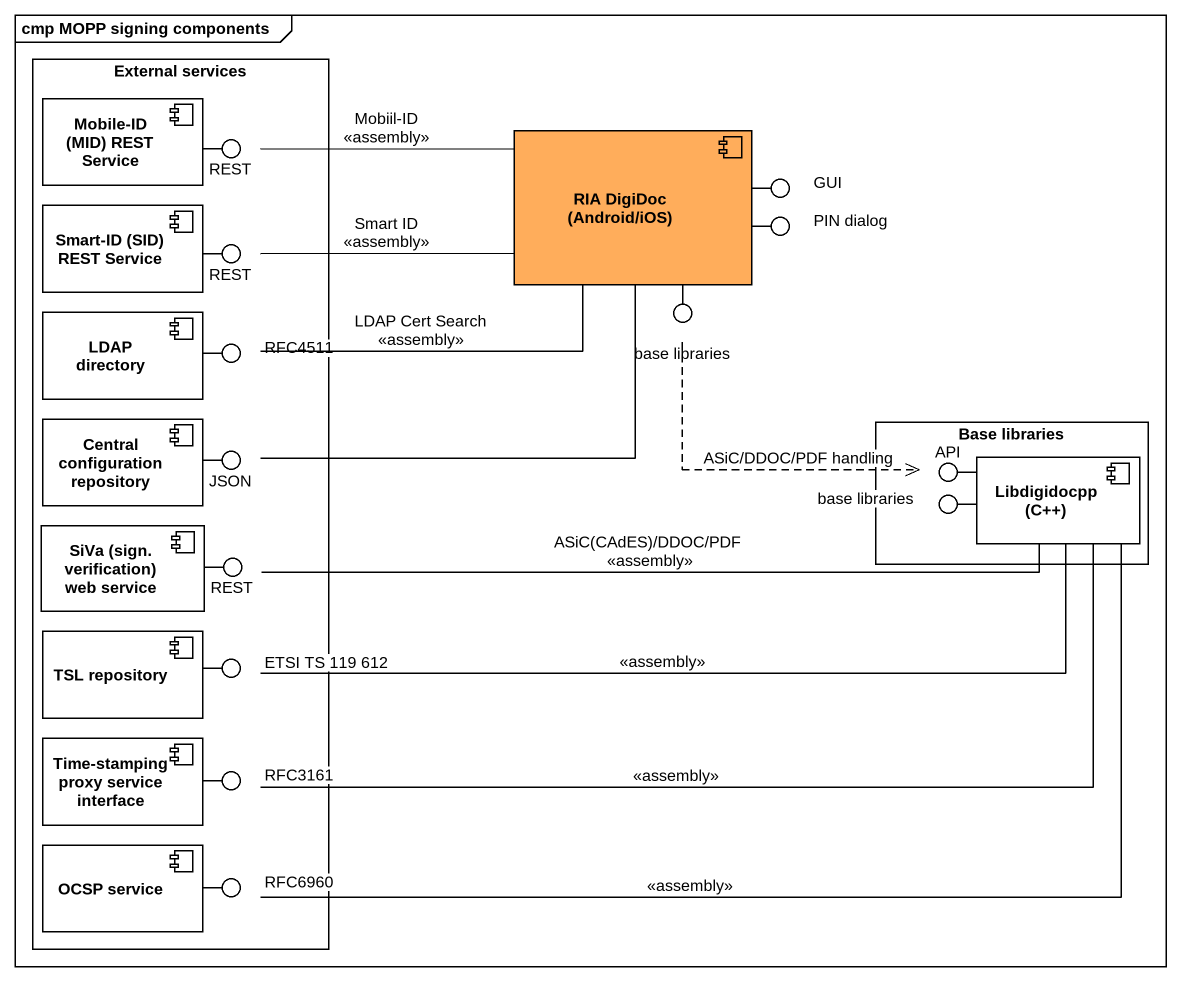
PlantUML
@startuml
mainframe cmp MOPP signing components
rectangle "External services" as External_services {
  component "Mobile-ID (MID) REST Service" as Mobile_ID_MID_REST_Service #FFFFFF
  component "Smart-ID (SID) REST Service" as Smart_ID_SID_REST_Service #FFFFFF
  component "LDAP directory" as LDAP_directory #FFFFFF
  component "Central configuration repository" as Central_configuration #FFFFFF
  component "SiVa (sign. verification) web service" as SiVa_sign_verification_web #FFFFFF
  component "TSL repository" as TSL_repository #FFFFFF
  component "Time-stamping proxy service interface" as Time_stamping_proxy_service #FFFFFF
  component "OCSP service" as OCSP_service #FFFFFF
}
() REST
component "RIA DigiDoc (Android/iOS)" as RIA_DigiDoc_Android_iOS #FFAD5B
() GUI
() "REST" as REST_2
() "PIN dialog" as PIN_dialog
() "base libraries" as base_libraries
() RFC4511
rectangle "Base libraries" as Base_libraries {
  component "Libdigidocpp (C++)" as Libdigidocpp_C #FFFFFF
}
() "JSON" as JSON_
() API
() "base libraries" as base_libraries_2
() "REST" as REST_3
() "ETSI TS 119 612" as ETSI_TS_119_612
() RFC3161
() RFC6960
Mobile_ID_MID_REST_Service -right- REST
RIA_DigiDoc_Android_iOS -right- GUI
Smart_ID_SID_REST_Service -right- REST_2
RIA_DigiDoc_Android_iOS -right- PIN_dialog
RIA_DigiDoc_Android_iOS -- base_libraries
LDAP_directory -right- RFC4511
Central_configuration -right- JSON_
Libdigidocpp_C -left- API
Libdigidocpp_C -left- base_libraries_2
SiVa_sign_verification_web -right- REST_3
TSL_repository -right- ETSI_TS_119_612
Time_stamping_proxy_service -right- RFC3161
OCSP_service -right- RFC6960
RIA_DigiDoc_Android_iOS -left- REST : Mobiil-ID\n<<assembly>>
RIA_DigiDoc_Android_iOS -left- REST_2 : Smart ID\n<<assembly>>
RIA_DigiDoc_Android_iOS -left- RFC4511 : LDAP Cert Search\n<<assembly>>
base_libraries .right.> API : ASiC/DDOC/PDF handling
JSON_ -up- RIA_DigiDoc_Android_iOS
Libdigidocpp_C -left- REST_3 : ASiC(CAdES)/DDOC/PDF\n<<assembly>>
Libdigidocpp_C -left- ETSI_TS_119_612 : <<assembly>>
Libdigidocpp_C -left- RFC3161 : <<assembly>>
Libdigidocpp_C -left- RFC6960 : <<assembly>>
@enduml
